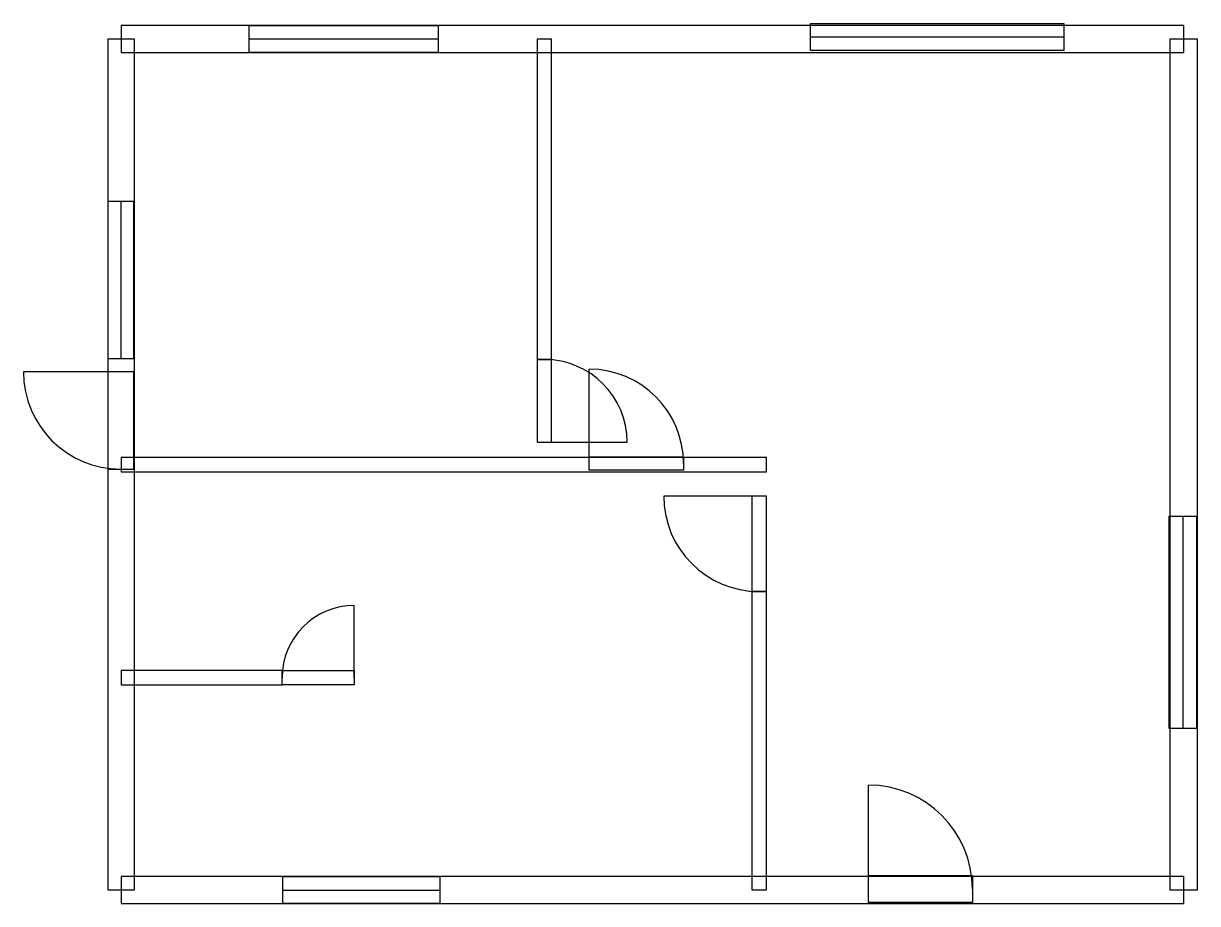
# Model space of a CAD drawing. Header units: millimetres. Extents: x 1340 to 12420, y 2113 to 10419.
import ezdxf

# ---------------------------------------------------------------- set-up
doc = ezdxf.new("R2010")
doc.units = ezdxf.units.MM
for name, color, linetype in [('DOORS', 2, 'CONTINUOUS'), ('WALLS', 1, 'CONTINUOUS'), ('WINDOWS', 5, 'CONTINUOUS')]:
    doc.layers.add(name, color=color, linetype=linetype)

msp = doc.modelspace()

# ---------------------------------------------------------------- linework, layer by layer
at = {"layer": 'DOORS'}
for p, q in [((6188.34, 7247.3), (6188.34, 6465.81)), ((6324.65, 7247.3), (6188.34, 7247.3)), ((6324.65, 6465.81), (6324.65, 7247.3)), ((2258.15, 7130.45), (1340.2, 7130.45)), ((2135.48, 7130.45), (2135.48, 6212.5)), ((2380.83, 7130.45), (2135.48, 7130.45)), ((2380.83, 6212.5), (2380.83, 7130.45)), ((6679.05, 6265.89), (6679.05, 7156.43)), ((6188.34, 6465.81), (6324.65, 6465.81)), ((6256.49, 6465.81), (7037.99, 6465.81)), ((6679.05, 6329.5), (7569.59, 6329.5)), ((6679.05, 6202.28), (6679.05, 6329.5)), ((7569.59, 6329.5), (7569.59, 6202.28)), ((2135.48, 6212.5), (2380.83, 6212.5)), ((7569.59, 6202.28), (6679.05, 6202.28)), ((8282.93, 5956.93), (7383.3, 5956.93)), ((8214.77, 5956.93), (8214.77, 5057.3)), ((8351.08, 5956.93), (8214.77, 5956.93)), ((8351.08, 5057.3), (8351.08, 5956.93)), ((8214.77, 5057.3), (8351.08, 5057.3)), ((4461.78, 4244), (4461.78, 4925.54)), ((3780.25, 4312.16), (4461.78, 4312.16)), ((3780.25, 4175.85), (3780.25, 4312.16)), ((4461.78, 4312.16), (4461.78, 4175.85)), ((4461.78, 4175.85), (3780.25, 4175.85)), ((9314.32, 2249.38), (9314.32, 3230.79)), ((9314.32, 2376.6), (10295.73, 2376.6)), ((9314.32, 2122.16), (9314.32, 2376.6)), ((10295.73, 2376.6), (10295.73, 2122.16)), ((10295.73, 2122.16), (9314.32, 2122.16))]:
    msp.add_line(p, q, dxfattribs=at)
for centre, radius, start, end in [((6256.49, 6465.81), 781.49, 0, 90), ((2258.15, 7130.45), 917.95, 180, 270), ((6679.05, 6265.89), 890.54, 0, 90), ((8282.93, 5956.93), 899.63, 180, 270), ((4461.78, 4244), 681.54, 90, 180), ((9314.32, 2249.38), 981.41, 0, 90)]:
    msp.add_arc(centre, radius, start, end, dxfattribs=at)
at = {"layer": 'WALLS'}
for p, q in [((12289.74, 10398.64), (2261.61, 10398.64)), ((2261.61, 10398.64), (2261.61, 10145.53)), ((12289.74, 10145.53), (12289.74, 10398.64)), ((2135.46, 10272.09), (2135.46, 2240.89)), ((2387.76, 10272.09), (2135.46, 10272.09)), ((2387.76, 2240.89), (2387.76, 10272.09)), ((6188.34, 10272.09), (6188.34, 7247.3)), ((6324.65, 10272.09), (6188.34, 10272.09)), ((6324.65, 7247.3), (6324.65, 10272.09)), ((12159.12, 10272.09), (12159.12, 2240.89)), ((12420.36, 10272.09), (12159.12, 10272.09)), ((12420.36, 2240.89), (12420.36, 10272.09)), ((2261.61, 10145.53), (12289.74, 10145.53)), ((6188.34, 7247.3), (6324.65, 7247.3)), ((8351.08, 6321.72), (2261.61, 6321.72)), ((2261.61, 6321.72), (2261.61, 6186.77)), ((8351.08, 6186.77), (8351.08, 6321.72)), ((2261.61, 6186.77), (8351.08, 6186.77)), ((8214.77, 5057.3), (8214.77, 2240.89)), ((8351.08, 5057.3), (8214.77, 5057.3)), ((8351.08, 2240.89), (8351.08, 5057.3)), ((3780.25, 4312.16), (2261.61, 4312.16)), ((2261.61, 4312.16), (2261.61, 4175.85)), ((3780.25, 4175.85), (3780.25, 4312.16)), ((2261.61, 4175.85), (3780.25, 4175.85)), ((12289.74, 2368.11), (2261.61, 2368.11)), ((2261.61, 2368.11), (2261.61, 2113.67)), ((12289.74, 2113.67), (12289.74, 2368.11)), ((2135.46, 2240.89), (2387.76, 2240.89)), ((8214.77, 2240.89), (8351.08, 2240.89)), ((12159.12, 2240.89), (12420.36, 2240.89)), ((2261.61, 2113.67), (12289.74, 2113.67))]:
    msp.add_line(p, q, dxfattribs=at)
at = {"layer": 'WINDOWS'}
for p, q in [((8769.09, 10418.71), (11159, 10418.71)), ((8769.09, 10164.27), (8769.09, 10418.71)), ((11159, 10418.71), (11159, 10164.27)), ((3471.29, 10400.54), (5252.37, 10400.54)), ((3471.29, 10146.1), (3471.29, 10400.54)), ((5252.37, 10400.54), (5252.37, 10146.1)), ((3471.29, 10273.32), (5252.37, 10273.32)), ((8769.09, 10291.49), (11159, 10291.49)), ((5252.37, 10146.1), (3471.29, 10146.1)), ((11159, 10164.27), (8769.09, 10164.27)), ((2135.48, 8737.59), (2135.48, 7256.39)), ((2380.83, 8737.59), (2135.48, 8737.59)), ((2258.15, 8737.59), (2258.15, 7256.39)), ((2380.83, 7256.39), (2380.83, 8737.59)), ((2135.48, 7256.39), (2380.83, 7256.39)), ((12149.5, 5766.1), (12149.5, 3766.93)), ((12413.03, 5766.1), (12149.5, 5766.1)), ((12281.27, 5766.1), (12281.27, 3766.93)), ((12413.03, 3766.93), (12413.03, 5766.1)), ((12149.5, 3766.93), (12413.03, 3766.93)), ((3789.34, 2367.51), (5270.54, 2367.51)), ((3789.34, 2113.07), (3789.34, 2367.51)), ((5270.54, 2367.51), (5270.54, 2113.07)), ((3789.34, 2240.29), (5270.54, 2240.29)), ((5270.54, 2113.07), (3789.34, 2113.07))]:
    msp.add_line(p, q, dxfattribs=at)

doc.saveas('drawing.dxf')
